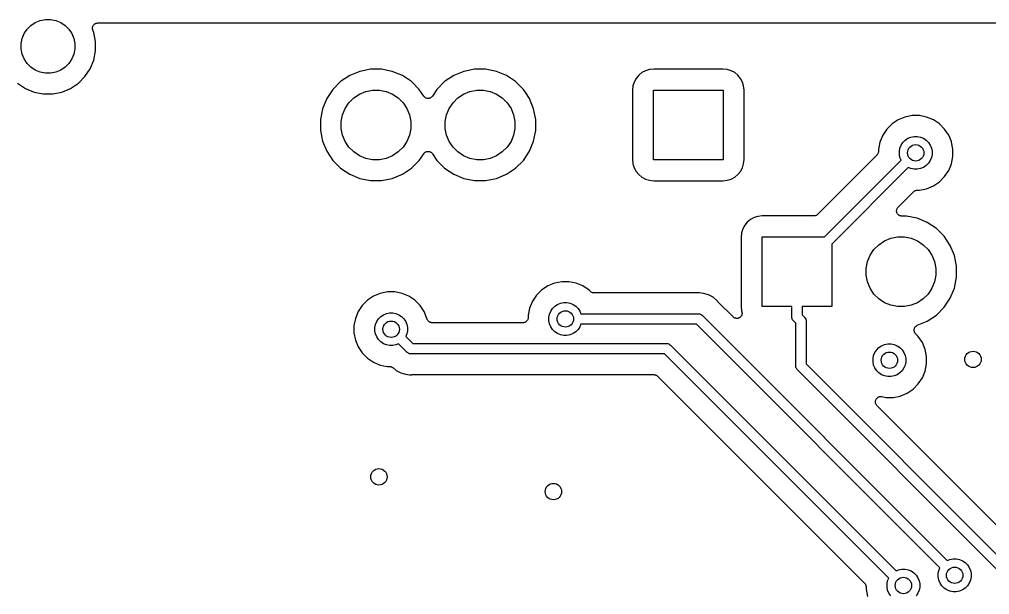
# Model space of a CAD drawing. Extents: x 83.1 to 154, y -94.5 to -68.3.
# Drawn here: x 96.43 to 120.1, y -82.47 to -68.45 of the extents above; entities that cross this region are included whole.
import ezdxf

# ---------------------------------------------------------------- set-up
doc = ezdxf.new("R2010")
doc.units = 0
doc.layers.add('BLACK', color=7, linetype='CONTINUOUS')

msp = doc.modelspace()

# ---------------------------------------------------------------- linework, layer by layer
at = {"layer": 'BLACK', "linetype": 'CONTINUOUS'}
for p, q in [((96.617, -68.6831), (96.7081, -68.592)), ((96.7081, -68.592), (96.8152, -68.5204)), ((96.8152, -68.5204), (96.9342, -68.4711)), ((96.9342, -68.4711), (97.0606, -68.446)), ((97.0606, -68.446), (97.1894, -68.446)), ((97.1894, -68.446), (97.3158, -68.4711)), ((97.3158, -68.4711), (97.4348, -68.5204)), ((97.4348, -68.5204), (97.5419, -68.592)), ((97.5419, -68.592), (97.633, -68.6831)), ((98.211, -68.6584), (98.2123, -68.6466)), ((98.2123, -68.6466), (98.2135, -68.6345)), ((98.2135, -68.6345), (98.2136, -68.6341)), ((98.2136, -68.6341), (98.2137, -68.6338)), ((98.2137, -68.6338), (98.2173, -68.6224)), ((98.2173, -68.6224), (98.2209, -68.6108)), ((98.2209, -68.6108), (98.221, -68.6105)), ((98.221, -68.6105), (98.2211, -68.6102)), ((98.2211, -68.6102), (98.2269, -68.5996)), ((98.2269, -68.5996), (98.2327, -68.589)), ((98.2327, -68.589), (98.2329, -68.5887)), ((98.2329, -68.5887), (98.233, -68.5884)), ((98.233, -68.5884), (98.2408, -68.5791)), ((98.2408, -68.5791), (98.2485, -68.5699)), ((98.2485, -68.5699), (98.2487, -68.5697)), ((98.2487, -68.5697), (98.2489, -68.5694)), ((98.2489, -68.5694), (98.2582, -68.5619)), ((98.2582, -68.5619), (98.2677, -68.5542)), ((98.2677, -68.5542), (98.268, -68.5541)), ((98.268, -68.5541), (98.2682, -68.5539)), ((98.2682, -68.5539), (98.2788, -68.5483)), ((98.2788, -68.5483), (98.2896, -68.5426)), ((98.2896, -68.5426), (98.2899, -68.5425)), ((98.2899, -68.5425), (98.2902, -68.5423)), ((98.2902, -68.5423), (98.3018, -68.5389)), ((98.3018, -68.5389), (98.3133, -68.5354)), ((98.3133, -68.5354), (98.3136, -68.5354)), ((98.3136, -68.5354), (98.3139, -68.5353)), ((98.3139, -68.5353), (98.326, -68.5342)), ((98.326, -68.5342), (98.3379, -68.533)), ((98.3379, -68.533), (121.09, -68.533)), ((96.4961, -68.9092), (96.5454, -68.7902)), ((96.5454, -68.7902), (96.617, -68.6831)), ((97.633, -68.6831), (97.7046, -68.7902)), ((97.7046, -68.7902), (97.7539, -68.9092)), ((98.211, -68.6588), (98.211, -68.6584)), ((98.211, -68.6591), (98.211, -68.6588)), ((98.212, -68.6711), (98.211, -68.6591)), ((98.2131, -68.6831), (98.212, -68.6711)), ((98.2132, -68.6835), (98.2131, -68.6831)), ((98.2132, -68.6838), (98.2132, -68.6835)), ((98.2166, -68.6952), (98.2132, -68.6838)), ((98.2199, -68.707), (98.2166, -68.6952)), ((98.2202, -68.7076), (98.2199, -68.707)), ((98.2206, -68.7086), (98.2202, -68.7076)), ((98.2202, -68.7076), (98.2202, -68.7076)), ((98.2202, -68.7076), (98.2202, -68.7076)), ((98.2423, -68.7611), (98.2206, -68.7086)), ((98.287, -68.9856), (98.2423, -68.7611)), ((96.471, -69.0356), (96.4961, -68.9092)), ((96.471, -69.1644), (96.471, -69.0356)), ((97.7539, -68.9092), (97.779, -69.0356)), ((97.779, -69.0356), (97.779, -69.1644)), ((98.287, -69.2144), (98.287, -68.9856)), ((96.4961, -69.2908), (96.471, -69.1644)), ((96.5454, -69.4098), (96.4961, -69.2908)), ((97.7539, -69.2908), (97.7046, -69.4098)), ((97.779, -69.1644), (97.7539, -69.2908)), ((98.2423, -69.4389), (98.287, -69.2144)), ((96.617, -69.5169), (96.5454, -69.4098)), ((96.7081, -69.608), (96.617, -69.5169)), ((97.633, -69.5169), (97.5419, -69.608)), ((97.7046, -69.4098), (97.633, -69.5169)), ((98.1547, -69.6504), (98.2423, -69.4389)), ((96.8152, -69.6796), (96.7081, -69.608)), ((96.9342, -69.7289), (96.8152, -69.6796)), ((97.0606, -69.754), (96.9342, -69.7289)), ((97.1894, -69.754), (97.0606, -69.754)), ((97.3158, -69.7289), (97.1894, -69.754)), ((97.4348, -69.6796), (97.3158, -69.7289)), ((97.5419, -69.608), (97.4348, -69.6796)), ((97.8657, -70.0026), (98.0276, -69.8407)), ((98.0276, -69.8407), (98.1547, -69.6504)), ((104.487, -69.815), (104.265, -69.9636)), ((104.734, -69.7126), (104.487, -69.815)), ((104.997, -69.6604), (104.734, -69.7126)), ((105.264, -69.6604), (104.997, -69.6604)), ((105.527, -69.7126), (105.264, -69.6604)), ((105.774, -69.815), (105.527, -69.7126)), ((105.996, -69.9636), (105.774, -69.815)), ((107.027, -69.815), (106.805, -69.9636)), ((107.274, -69.7126), (107.027, -69.815)), ((107.537, -69.6604), (107.274, -69.7126)), ((107.804, -69.6604), (107.537, -69.6604)), ((108.067, -69.7126), (107.804, -69.6604)), ((108.314, -69.815), (108.067, -69.7126)), ((108.536, -69.9636), (108.314, -69.815)), ((111.54, -69.8075), (111.476, -69.8848)), ((111.617, -69.744), (111.54, -69.8075)), ((111.705, -69.6968), (111.617, -69.744)), ((111.801, -69.6678), (111.705, -69.6968)), ((111.907, -69.6573), (111.801, -69.6678)), ((113.594, -69.6573), (111.907, -69.6573)), ((113.7, -69.6677), (113.594, -69.6573)), ((113.796, -69.6968), (113.7, -69.6677)), ((113.884, -69.744), (113.796, -69.6968)), ((113.962, -69.8075), (113.884, -69.744)), ((114.025, -69.8848), (113.962, -69.8075)), ((96.3843, -70.0026), (96.5746, -70.1298)), ((97.6754, -70.1298), (97.8657, -70.0026)), ((104.265, -69.9636), (104.076, -70.1527)), ((106.185, -70.1527), (105.996, -69.9636)), ((106.805, -69.9636), (106.616, -70.1527)), ((108.725, -70.1527), (108.536, -69.9636)), ((111.4, -70.0688), (111.39, -70.1746)), ((111.429, -69.9731), (111.4, -70.0688)), ((111.476, -69.8848), (111.429, -69.9731)), ((114.072, -69.9731), (114.025, -69.8848)), ((114.101, -70.0688), (114.072, -69.9731)), ((114.112, -70.1746), (114.101, -70.0688)), ((96.5746, -70.1298), (96.7861, -70.2173)), ((96.7861, -70.2173), (97.0106, -70.262)), ((97.0106, -70.262), (97.2394, -70.262)), ((97.2394, -70.262), (97.4639, -70.2173)), ((97.4639, -70.2173), (97.6754, -70.1298)), ((104.076, -70.1527), (103.927, -70.3751)), ((104.589, -70.3582), (104.728, -70.2651)), ((104.728, -70.2651), (104.883, -70.2011)), ((104.883, -70.2011), (105.047, -70.1684)), ((105.047, -70.1684), (105.214, -70.1684)), ((105.214, -70.1684), (105.379, -70.2011)), ((105.379, -70.2011), (105.533, -70.2651)), ((105.533, -70.2651), (105.672, -70.3582)), ((106.295, -70.3167), (106.185, -70.1527)), ((106.616, -70.1527), (106.506, -70.3167)), ((107.129, -70.3582), (107.268, -70.2651)), ((107.268, -70.2651), (107.423, -70.2011)), ((107.423, -70.2011), (107.587, -70.1684)), ((107.587, -70.1684), (107.754, -70.1684)), ((107.754, -70.1684), (107.919, -70.2011)), ((107.919, -70.2011), (108.073, -70.2651)), ((108.073, -70.2651), (108.212, -70.3582)), ((108.783, -70.2389), (108.725, -70.1527)), ((108.783, -70.239), (108.783, -70.2389)), ((108.874, -70.3751), (108.783, -70.239)), ((111.39, -70.1746), (111.39, -71.8622)), ((111.901, -71.8684), (111.901, -70.1684)), ((111.901, -70.1684), (113.601, -70.1684)), ((113.601, -70.1684), (113.601, -71.8684)), ((114.112, -71.8622), (114.112, -70.1746)), ((103.927, -70.3751), (103.825, -70.6223)), ((104.377, -70.6158), (104.47, -70.4766)), ((104.47, -70.4766), (104.589, -70.3582)), ((105.672, -70.3582), (105.791, -70.4766)), ((105.791, -70.4766), (105.884, -70.6158)), ((106.303, -70.326), (106.295, -70.3167)), ((106.31, -70.3354), (106.303, -70.326)), ((106.311, -70.3356), (106.31, -70.3354)), ((106.311, -70.3359), (106.311, -70.3356)), ((106.32, -70.3436), (106.311, -70.3359)), ((106.329, -70.3513), (106.32, -70.3436)), ((106.33, -70.3514), (106.329, -70.3513)), ((106.33, -70.3516), (106.33, -70.3514)), ((106.341, -70.3574), (106.33, -70.3516)), ((106.351, -70.3631), (106.341, -70.3574)), ((106.351, -70.3632), (106.351, -70.3631)), ((106.352, -70.3634), (106.351, -70.3632)), ((106.363, -70.3669), (106.352, -70.3634)), ((106.375, -70.3705), (106.363, -70.3669)), ((106.375, -70.3706), (106.375, -70.3705)), ((106.375, -70.3705), (106.375, -70.3705)), ((106.387, -70.3719), (106.375, -70.3706)), ((106.399, -70.3732), (106.387, -70.3719)), ((106.4, -70.3731), (106.399, -70.3732)), ((106.412, -70.372), (106.4, -70.3732)), ((106.4, -70.3732), (106.4, -70.3731)), ((106.424, -70.371), (106.412, -70.372)), ((106.425, -70.3708), (106.424, -70.3709)), ((106.424, -70.3709), (106.424, -70.371)), ((106.436, -70.3674), (106.425, -70.3708)), ((106.448, -70.364), (106.436, -70.3674)), ((106.459, -70.3582), (106.448, -70.3638)), ((106.448, -70.3638), (106.448, -70.3639)), ((106.448, -70.3639), (106.448, -70.364)), ((106.47, -70.3526), (106.459, -70.3582)), ((106.48, -70.3447), (106.47, -70.3522)), ((106.47, -70.3522), (106.47, -70.3524)), ((106.47, -70.3524), (106.47, -70.3526)), ((106.489, -70.3371), (106.48, -70.3447)), ((106.49, -70.3367), (106.489, -70.3369)), ((106.489, -70.3369), (106.489, -70.3371)), ((106.497, -70.3276), (106.49, -70.3367)), ((106.505, -70.3182), (106.497, -70.3276)), ((106.506, -70.3176), (106.505, -70.3182)), ((106.506, -70.3167), (106.506, -70.3176)), ((106.506, -70.3176), (106.506, -70.3176)), ((106.506, -70.3176), (106.506, -70.3176)), ((106.917, -70.6158), (107.01, -70.4766)), ((107.01, -70.4766), (107.129, -70.3582)), ((108.212, -70.3582), (108.331, -70.4766)), ((108.331, -70.4766), (108.424, -70.6158)), ((108.976, -70.6223), (108.874, -70.3751)), ((103.825, -70.6223), (103.773, -70.8846)), ((104.281, -70.9347), (104.313, -70.7705)), ((104.313, -70.7705), (104.377, -70.6158)), ((105.884, -70.6158), (105.948, -70.7705)), ((105.948, -70.7705), (105.981, -70.9347)), ((106.821, -70.9347), (106.853, -70.7705)), ((106.853, -70.7705), (106.917, -70.6158)), ((108.424, -70.6158), (108.488, -70.7705)), ((108.488, -70.7705), (108.521, -70.9347)), ((109.029, -70.8846), (108.976, -70.6223)), ((103.773, -70.8846), (103.773, -71.1521)), ((104.281, -71.1021), (104.281, -70.9347)), ((105.981, -70.9347), (105.981, -71.1021)), ((106.821, -71.1021), (106.821, -70.9347)), ((108.521, -70.9347), (108.521, -71.1021)), ((109.029, -71.1521), (109.029, -70.8846)), ((117.721, -70.9947), (117.595, -71.1212)), ((117.87, -70.8953), (117.721, -70.9947)), ((118.035, -70.8269), (117.87, -70.8953)), ((118.211, -70.792), (118.035, -70.8269)), ((118.389, -70.792), (118.211, -70.792)), ((118.565, -70.8269), (118.389, -70.792)), ((118.73, -70.8953), (118.565, -70.8269)), ((118.879, -70.9947), (118.73, -70.8953)), ((119.005, -71.1212), (118.879, -70.9947)), ((103.773, -71.1521), (103.825, -71.4145)), ((104.313, -71.2663), (104.281, -71.1021)), ((105.981, -71.1021), (105.948, -71.2663)), ((106.853, -71.2663), (106.821, -71.1021)), ((108.521, -71.1021), (108.488, -71.2663)), ((108.976, -71.4145), (109.029, -71.1521)), ((117.595, -71.1212), (117.495, -71.2699)), ((119.105, -71.2699), (119.005, -71.1212)), ((103.825, -71.4145), (103.927, -71.6617)), ((104.377, -71.421), (104.313, -71.2663)), ((104.47, -71.5602), (104.377, -71.421)), ((105.884, -71.421), (105.791, -71.5602)), ((105.948, -71.2663), (105.884, -71.421)), ((106.917, -71.421), (106.853, -71.2663)), ((107.01, -71.5602), (106.917, -71.421)), ((108.424, -71.421), (108.331, -71.5602)), ((108.488, -71.2663), (108.424, -71.421)), ((108.874, -71.6617), (108.976, -71.4145)), ((117.427, -71.4351), (117.392, -71.6106)), ((117.495, -71.2699), (117.427, -71.4351)), ((117.946, -71.5105), (117.989, -71.445)), ((117.989, -71.445), (118.045, -71.3893)), ((118.045, -71.3893), (118.111, -71.3455)), ((118.111, -71.3455), (118.183, -71.3154)), ((118.183, -71.3154), (118.261, -71.3)), ((118.261, -71.3), (118.339, -71.3)), ((118.339, -71.3), (118.417, -71.3154)), ((118.417, -71.3154), (118.489, -71.3455)), ((118.489, -71.3455), (118.555, -71.3893)), ((118.555, -71.3893), (118.611, -71.445)), ((118.611, -71.445), (118.654, -71.5105)), ((119.169, -71.4241), (119.105, -71.2699)), ((119.173, -71.4351), (119.169, -71.4241)), ((119.208, -71.6106), (119.173, -71.4351)), ((103.927, -71.6617), (104.076, -71.8841)), ((104.589, -71.6786), (104.47, -71.5602)), ((104.728, -71.7717), (104.589, -71.6786)), ((105.672, -71.6786), (105.533, -71.7717)), ((105.791, -71.5602), (105.672, -71.6786)), ((106.185, -71.8841), (106.295, -71.7201)), ((106.295, -71.7201), (106.296, -71.7192)), ((106.296, -71.7186), (106.304, -71.7093)), ((106.296, -71.7191), (106.296, -71.7186)), ((106.296, -71.7192), (106.296, -71.7191)), ((106.296, -71.7192), (106.296, -71.7192)), ((106.304, -71.7093), (106.312, -71.7001)), ((106.312, -71.6997), (106.321, -71.6921)), ((106.312, -71.6999), (106.312, -71.6997)), ((106.312, -71.7001), (106.312, -71.6999)), ((106.321, -71.6921), (106.331, -71.6846)), ((106.331, -71.6842), (106.342, -71.6786)), ((106.331, -71.6844), (106.331, -71.6842)), ((106.331, -71.6846), (106.331, -71.6844)), ((106.342, -71.6786), (106.353, -71.673)), ((106.353, -71.6728), (106.365, -71.6694)), ((106.353, -71.6729), (106.353, -71.6728)), ((106.353, -71.673), (106.353, -71.6729)), ((106.365, -71.6694), (106.376, -71.666)), ((106.376, -71.666), (106.377, -71.6659)), ((106.377, -71.6658), (106.389, -71.6648)), ((106.377, -71.6659), (106.377, -71.6658)), ((106.389, -71.6648), (106.401, -71.6636)), ((106.401, -71.6636), (106.401, -71.6637)), ((106.401, -71.6637), (106.402, -71.6636)), ((106.402, -71.6636), (106.414, -71.6649)), ((106.414, -71.6649), (106.426, -71.6662)), ((106.426, -71.6662), (106.426, -71.6663)), ((106.426, -71.6663), (106.426, -71.6663)), ((106.426, -71.6663), (106.438, -71.6698)), ((106.438, -71.6698), (106.45, -71.6734)), ((106.45, -71.6734), (106.45, -71.6736)), ((106.45, -71.6736), (106.45, -71.6737)), ((106.45, -71.6737), (106.461, -71.6794)), ((106.461, -71.6794), (106.471, -71.6852)), ((106.471, -71.6852), (106.472, -71.6854)), ((106.472, -71.6854), (106.472, -71.6855)), ((106.472, -71.6855), (106.481, -71.6932)), ((106.481, -71.6932), (106.49, -71.7009)), ((106.49, -71.7009), (106.491, -71.7012)), ((106.491, -71.7012), (106.491, -71.7014)), ((106.491, -71.7014), (106.499, -71.7107)), ((106.499, -71.7107), (106.506, -71.7201)), ((106.506, -71.7201), (106.616, -71.8841)), ((107.129, -71.6786), (107.01, -71.5602)), ((107.268, -71.7717), (107.129, -71.6786)), ((108.212, -71.6786), (108.073, -71.7717)), ((108.331, -71.5602), (108.212, -71.6786)), ((108.725, -71.8841), (108.874, -71.6617)), ((117.37, -71.7319), (117.362, -71.7409)), ((117.371, -71.7308), (117.37, -71.7314)), ((117.37, -71.7314), (117.37, -71.7319)), ((117.376, -71.7205), (117.371, -71.7308)), ((117.382, -71.7102), (117.376, -71.7205)), ((117.386, -71.6978), (117.382, -71.709)), ((117.382, -71.709), (117.382, -71.7096)), ((117.382, -71.7096), (117.382, -71.7102)), ((117.389, -71.6866), (117.386, -71.6978)), ((117.391, -71.6736), (117.389, -71.6853)), ((117.389, -71.6853), (117.389, -71.6859)), ((117.389, -71.6859), (117.389, -71.6866)), ((117.392, -71.662), (117.391, -71.6736)), ((117.392, -71.6106), (117.392, -71.6602)), ((117.392, -71.6602), (117.392, -71.6606)), ((117.392, -71.6606), (117.392, -71.6606)), ((117.392, -71.6606), (117.392, -71.6607)), ((117.392, -71.6607), (117.392, -71.662)), ((117.9, -71.6606), (117.915, -71.5833)), ((117.9, -71.7394), (117.9, -71.6606)), ((117.915, -71.5833), (117.946, -71.5105)), ((118.654, -71.5105), (118.685, -71.5833)), ((118.685, -71.5833), (118.7, -71.6606)), ((118.7, -71.6606), (118.7, -71.7394)), ((119.208, -71.7894), (119.208, -71.6106)), ((104.076, -71.8841), (104.265, -72.0732)), ((104.883, -71.8357), (104.728, -71.7717)), ((105.047, -71.8684), (104.883, -71.8357)), ((105.214, -71.8684), (105.047, -71.8684)), ((105.379, -71.8357), (105.214, -71.8684)), ((105.533, -71.7717), (105.379, -71.8357)), ((105.996, -72.0732), (106.185, -71.8841)), ((106.616, -71.8841), (106.805, -72.0732)), ((107.423, -71.8357), (107.268, -71.7717)), ((107.587, -71.8684), (107.423, -71.8357)), ((107.754, -71.8684), (107.587, -71.8684)), ((107.919, -71.8357), (107.754, -71.8684)), ((108.073, -71.7717), (107.919, -71.8357)), ((108.536, -72.0732), (108.725, -71.8841)), ((111.39, -71.8622), (111.4, -71.968)), ((111.4, -71.968), (111.429, -72.0637)), ((113.601, -71.8684), (111.901, -71.8684)), ((114.072, -72.0637), (114.101, -71.968)), ((114.101, -71.968), (114.112, -71.8622)), ((117.355, -71.75), (115.903, -73.2017)), ((116.073, -73.75), (117.942, -71.8811)), ((117.362, -71.7409), (117.355, -71.75)), ((117.915, -71.8167), (117.9, -71.7394)), ((117.942, -71.8811), (117.915, -71.8167)), ((118.611, -71.955), (118.555, -72.0107)), ((118.654, -71.8895), (118.611, -71.955)), ((118.685, -71.8167), (118.654, -71.8895)), ((118.7, -71.7394), (118.685, -71.8167)), ((119.105, -72.1301), (119.173, -71.9649)), ((119.173, -71.9649), (119.208, -71.7894)), ((104.265, -72.0732), (104.487, -72.2218)), ((105.774, -72.2218), (105.996, -72.0732)), ((106.805, -72.0732), (107.027, -72.2218)), ((108.314, -72.2218), (108.536, -72.0732)), ((111.429, -72.0637), (111.476, -72.152)), ((111.476, -72.152), (111.54, -72.2293)), ((113.962, -72.2293), (114.025, -72.152)), ((114.025, -72.152), (114.072, -72.0637)), ((118.119, -72.0579), (116.25, -73.9268)), ((118.183, -72.0846), (118.119, -72.0579)), ((118.261, -72.1), (118.183, -72.0846)), ((118.339, -72.1), (118.261, -72.1)), ((118.417, -72.0846), (118.339, -72.1)), ((118.489, -72.0545), (118.417, -72.0846)), ((118.555, -72.0107), (118.489, -72.0545)), ((119.005, -72.2788), (119.105, -72.1301)), ((104.487, -72.2218), (104.734, -72.3242)), ((104.734, -72.3242), (104.997, -72.3764)), ((104.997, -72.3764), (105.264, -72.3764)), ((105.264, -72.3764), (105.527, -72.3242)), ((105.527, -72.3242), (105.774, -72.2218)), ((107.027, -72.2218), (107.274, -72.3242)), ((107.274, -72.3242), (107.537, -72.3764)), ((107.537, -72.3764), (107.804, -72.3764)), ((107.804, -72.3764), (108.067, -72.3242)), ((108.067, -72.3242), (108.314, -72.2218)), ((111.54, -72.2293), (111.617, -72.2928)), ((111.617, -72.2928), (111.705, -72.34)), ((111.705, -72.34), (111.801, -72.369)), ((111.801, -72.369), (111.907, -72.3795)), ((111.907, -72.3795), (113.594, -72.3795)), ((113.594, -72.3795), (113.7, -72.3691)), ((113.7, -72.3691), (113.796, -72.34)), ((113.796, -72.34), (113.884, -72.2928)), ((113.884, -72.2928), (113.962, -72.2293)), ((118.73, -72.5047), (118.879, -72.4053)), ((118.879, -72.4053), (119.005, -72.2788)), ((117.87, -73.0252), (118.25, -72.6452)), ((118.25, -72.6449), (118.251, -72.644)), ((118.25, -72.6452), (118.25, -72.6449)), ((118.25, -72.6449), (118.25, -72.6449)), ((118.25, -72.6449), (118.25, -72.6449)), ((118.251, -72.644), (118.26, -72.6366)), ((118.26, -72.6366), (118.27, -72.6292)), ((118.27, -72.6289), (118.271, -72.6285)), ((118.27, -72.6292), (118.27, -72.6289)), ((118.271, -72.6285), (118.281, -72.6231)), ((118.281, -72.6231), (118.291, -72.6176)), ((118.291, -72.6176), (118.292, -72.6174)), ((118.292, -72.6174), (118.293, -72.6171)), ((118.293, -72.6171), (118.304, -72.6138)), ((118.304, -72.6138), (118.315, -72.6104)), ((118.315, -72.6104), (118.316, -72.6104)), ((118.316, -72.6102), (118.328, -72.6091)), ((118.316, -72.6104), (118.316, -72.6102)), ((118.328, -72.6091), (118.34, -72.608)), ((118.34, -72.608), (118.389, -72.608)), ((118.389, -72.608), (118.565, -72.5731)), ((118.565, -72.5731), (118.73, -72.5047)), ((117.833, -73.1141), (117.834, -73.102)), ((117.833, -73.1143), (117.833, -73.1141)), ((117.833, -73.1146), (117.833, -73.1143)), ((117.834, -73.1266), (117.833, -73.1146)), ((117.834, -73.102), (117.835, -73.0899)), ((117.835, -73.1388), (117.834, -73.1266)), ((117.835, -73.0895), (117.839, -73.0777)), ((117.835, -73.0897), (117.835, -73.0895)), ((117.835, -73.0899), (117.835, -73.0897)), ((117.835, -73.139), (117.835, -73.1388)), ((117.835, -73.1392), (117.835, -73.139)), ((117.839, -73.1509), (117.835, -73.1392)), ((117.839, -73.0777), (117.843, -73.0662)), ((117.842, -73.1626), (117.839, -73.1509)), ((117.843, -73.0658), (117.849, -73.0549)), ((117.843, -73.066), (117.843, -73.0658)), ((117.843, -73.0662), (117.843, -73.066)), ((117.849, -73.0549), (117.854, -73.0444)), ((117.854, -73.0442), (117.855, -73.044)), ((117.854, -73.0444), (117.854, -73.0442)), ((117.855, -73.044), (117.862, -73.0346)), ((117.862, -73.0346), (117.87, -73.0252)), ((114.189, -73.3891), (114.126, -73.4664)), ((114.266, -73.3256), (114.189, -73.3891)), ((114.355, -73.2784), (114.266, -73.3256)), ((114.45, -73.2494), (114.355, -73.2784)), ((114.556, -73.2389), (114.45, -73.2494)), ((115.813, -73.2389), (114.556, -73.2389)), ((115.825, -73.2378), (115.813, -73.2389)), ((115.837, -73.2368), (115.825, -73.2378)), ((115.838, -73.2365), (115.837, -73.2366)), ((115.837, -73.2366), (115.837, -73.2368)), ((115.849, -73.2331), (115.838, -73.2365)), ((115.86, -73.2298), (115.849, -73.2331)), ((115.861, -73.2295), (115.86, -73.2298)), ((115.862, -73.2293), (115.861, -73.2295)), ((115.872, -73.2238), (115.862, -73.2293)), ((115.882, -73.2184), (115.872, -73.2238)), ((115.883, -73.218), (115.882, -73.2184)), ((115.884, -73.2177), (115.883, -73.218)), ((115.893, -73.2103), (115.884, -73.2177)), ((115.902, -73.203), (115.893, -73.2103)), ((115.903, -73.2021), (115.902, -73.203)), ((115.903, -73.2017), (115.903, -73.202)), ((115.903, -73.202), (115.903, -73.202)), ((115.903, -73.202), (115.903, -73.2021)), ((117.842, -73.1628), (117.842, -73.1626)), ((117.842, -73.163), (117.842, -73.1628)), ((117.848, -73.1738), (117.842, -73.163)), ((117.854, -73.1845), (117.848, -73.1738)), ((117.854, -73.1847), (117.854, -73.1845)), ((117.854, -73.1849), (117.854, -73.1847)), ((117.861, -73.1944), (117.854, -73.1849)), ((117.869, -73.2039), (117.861, -73.1944)), ((117.869, -73.204), (117.869, -73.2039)), ((117.869, -73.2042), (117.869, -73.204)), ((117.879, -73.212), (117.869, -73.2042)), ((117.888, -73.2198), (117.879, -73.212)), ((117.888, -73.2199), (117.888, -73.2198)), ((117.888, -73.22), (117.888, -73.2199)), ((117.899, -73.2259), (117.888, -73.22)), ((117.91, -73.2317), (117.899, -73.2259)), ((117.91, -73.2318), (117.91, -73.2317)), ((117.91, -73.2319), (117.91, -73.2318)), ((117.922, -73.2355), (117.91, -73.2319)), ((117.933, -73.2392), (117.922, -73.2355)), ((117.934, -73.2392), (117.933, -73.2392)), ((117.934, -73.2393), (117.934, -73.2392)), ((117.946, -73.2406), (117.934, -73.2393)), ((117.958, -73.242), (117.946, -73.2406)), ((117.96, -73.242), (117.958, -73.242)), ((117.958, -73.242), (117.958, -73.242)), ((117.958, -73.242), (117.958, -73.242)), ((117.958, -73.242), (117.958, -73.242)), ((118.074, -73.242), (117.96, -73.242)), ((118.336, -73.2942), (118.074, -73.242)), ((118.583, -73.3966), (118.336, -73.2942)), ((114.078, -73.5547), (114.049, -73.6504)), ((114.126, -73.4664), (114.078, -73.5547)), ((118.806, -73.5452), (118.583, -73.3966)), ((118.995, -73.7343), (118.806, -73.5452)), ((114.049, -73.6504), (114.039, -73.7562)), ((114.039, -73.7562), (114.039, -75.4438)), ((114.55, -75.45), (114.55, -73.75)), ((114.55, -73.75), (116.073, -73.75)), ((117.398, -73.9398), (117.537, -73.8467)), ((117.537, -73.8467), (117.692, -73.7827)), ((117.692, -73.7827), (117.856, -73.75)), ((117.856, -73.75), (118.024, -73.75)), ((118.024, -73.75), (118.188, -73.7827)), ((118.188, -73.7827), (118.343, -73.8467)), ((118.343, -73.8467), (118.482, -73.9398)), ((119.143, -73.9567), (118.995, -73.7343)), ((116.25, -73.9268), (116.25, -75.45)), ((117.187, -74.1974), (117.28, -74.0582)), ((117.28, -74.0582), (117.398, -73.9398)), ((118.482, -73.9398), (118.6, -74.0582)), ((118.6, -74.0582), (118.693, -74.1974)), ((119.246, -74.2039), (119.143, -73.9567)), ((117.123, -74.3521), (117.187, -74.1974)), ((118.693, -74.1974), (118.757, -74.3521)), ((119.298, -74.4663), (119.246, -74.2039)), ((117.09, -74.5163), (117.123, -74.3521)), ((117.09, -74.6837), (117.09, -74.5163)), ((118.757, -74.3521), (118.79, -74.5163)), ((118.79, -74.5163), (118.79, -74.6837)), ((119.298, -74.7338), (119.298, -74.4663)), ((117.123, -74.8479), (117.09, -74.6837)), ((118.79, -74.6837), (118.757, -74.8479)), ((119.246, -74.9961), (119.298, -74.7338)), ((109.171, -75.0447), (109.045, -75.1712)), ((109.32, -74.9453), (109.171, -75.0447)), ((109.485, -74.8769), (109.32, -74.9453)), ((109.661, -74.842), (109.485, -74.8769)), ((109.839, -74.842), (109.661, -74.842)), ((110.015, -74.8769), (109.839, -74.842)), ((110.18, -74.9453), (110.015, -74.8769)), ((110.329, -75.0447), (110.18, -74.9453)), ((110.364, -75.0798), (110.329, -75.0447)), ((117.187, -75.0026), (117.123, -74.8479)), ((117.28, -75.1418), (117.187, -75.0026)), ((118.693, -75.0026), (118.6, -75.1418)), ((118.757, -74.8479), (118.693, -75.0026)), ((119.143, -75.2433), (119.246, -74.9961)), ((105.07, -75.1953), (104.921, -75.2947)), ((105.235, -75.1269), (105.07, -75.1953)), ((105.411, -75.092), (105.235, -75.1269)), ((105.589, -75.092), (105.411, -75.092)), ((105.765, -75.1269), (105.589, -75.092)), ((105.93, -75.1953), (105.765, -75.1269)), ((106.079, -75.2947), (105.93, -75.1953)), ((109.045, -75.1712), (108.945, -75.3199)), ((110.373, -75.0872), (110.364, -75.0798)), ((110.382, -75.0948), (110.373, -75.0872)), ((110.383, -75.0951), (110.382, -75.0948)), ((110.383, -75.0955), (110.383, -75.0951)), ((110.393, -75.1011), (110.383, -75.0955)), ((110.404, -75.1067), (110.393, -75.1011)), ((110.404, -75.1069), (110.404, -75.1067)), ((110.405, -75.1072), (110.404, -75.1069)), ((110.416, -75.1107), (110.405, -75.1072)), ((110.427, -75.1142), (110.416, -75.1107)), ((110.428, -75.1143), (110.427, -75.1142)), ((110.429, -75.1145), (110.428, -75.1143)), ((110.44, -75.1157), (110.429, -75.1145)), ((110.452, -75.117), (110.44, -75.1157)), ((110.453, -75.117), (110.452, -75.117)), ((110.454, -75.117), (110.453, -75.117)), ((110.453, -75.117), (110.453, -75.117)), ((110.453, -75.117), (110.453, -75.117)), ((112.963, -75.117), (110.454, -75.117)), ((112.968, -75.1165), (112.963, -75.117)), ((112.973, -75.1166), (112.968, -75.1165)), ((112.975, -75.1164), (112.973, -75.1166)), ((113, -75.1139), (112.975, -75.1164)), ((113.025, -75.1164), (113, -75.1139)), ((113.124, -75.1262), (113.025, -75.1164)), ((113.025, -75.1164), (113.025, -75.1164)), ((113.243, -75.1624), (113.124, -75.1262)), ((113.353, -75.2211), (113.243, -75.1624)), ((113.45, -75.3002), (113.353, -75.2211)), ((117.398, -75.2602), (117.28, -75.1418)), ((117.537, -75.3533), (117.398, -75.2602)), ((118.482, -75.2602), (118.343, -75.3533)), ((118.6, -75.1418), (118.482, -75.2602)), ((118.995, -75.4657), (119.143, -75.2433)), ((104.795, -75.4212), (104.695, -75.5699)), ((104.921, -75.2947), (104.795, -75.4212)), ((106.205, -75.4212), (106.079, -75.2947)), ((106.305, -75.5699), (106.205, -75.4212)), ((108.877, -75.4851), (108.842, -75.6606)), ((108.945, -75.3199), (108.877, -75.4851)), ((109.396, -75.5605), (109.439, -75.495)), ((109.439, -75.495), (109.495, -75.4393)), ((109.495, -75.4393), (109.561, -75.3955)), ((109.561, -75.3955), (109.633, -75.3654)), ((109.633, -75.3654), (109.711, -75.35)), ((109.711, -75.35), (109.789, -75.35)), ((109.789, -75.35), (109.867, -75.3654)), ((109.867, -75.3654), (109.939, -75.3955)), ((109.939, -75.3955), (110.005, -75.4393)), ((110.005, -75.4393), (110.061, -75.495)), ((110.061, -75.495), (110.104, -75.5605)), ((113.466, -75.3196), (113.45, -75.3002)), ((113.469, -75.3234), (113.466, -75.3196)), ((113.473, -75.3275), (113.469, -75.3234)), ((113.474, -75.3288), (113.473, -75.3275)), ((113.845, -75.7), (113.474, -75.3288)), ((114.039, -75.4438), (114.049, -75.5496)), ((115.275, -75.45), (114.55, -75.45)), ((115.275, -75.6939), (115.275, -75.45)), ((116.25, -75.45), (115.525, -75.45)), ((115.525, -75.45), (115.525, -75.6482)), ((117.692, -75.4173), (117.537, -75.3533)), ((117.856, -75.45), (117.692, -75.4173)), ((118.024, -75.45), (117.856, -75.45)), ((118.188, -75.4173), (118.024, -75.45)), ((118.343, -75.3533), (118.188, -75.4173)), ((118.806, -75.6548), (118.995, -75.4657)), ((104.627, -75.7351), (104.592, -75.9106)), ((104.695, -75.5699), (104.627, -75.7351)), ((105.146, -75.8105), (105.189, -75.745)), ((105.189, -75.745), (105.245, -75.6893)), ((105.245, -75.6893), (105.311, -75.6455)), ((105.311, -75.6455), (105.383, -75.6154)), ((105.383, -75.6154), (105.461, -75.6)), ((105.461, -75.6), (105.539, -75.6)), ((105.539, -75.6), (105.617, -75.6154)), ((105.617, -75.6154), (105.689, -75.6455)), ((105.689, -75.6455), (105.755, -75.6893)), ((105.755, -75.6893), (105.811, -75.745)), ((105.811, -75.745), (105.854, -75.8105)), ((106.373, -75.7351), (106.305, -75.5699)), ((106.374, -75.7398), (106.373, -75.7351)), ((106.377, -75.7512), (106.374, -75.7398)), ((106.381, -75.7626), (106.377, -75.7512)), ((108.836, -75.7528), (108.832, -75.7642)), ((108.839, -75.7414), (108.836, -75.7528)), ((108.841, -75.7287), (108.839, -75.7405)), ((108.839, -75.7405), (108.839, -75.741)), ((108.839, -75.741), (108.839, -75.7414)), ((108.842, -75.7168), (108.841, -75.7287)), ((108.842, -75.6606), (108.842, -75.715)), ((108.842, -75.715), (108.842, -75.7159)), ((108.842, -75.7159), (108.842, -75.7159)), ((108.842, -75.7159), (108.842, -75.7159)), ((108.842, -75.7159), (108.842, -75.7168)), ((109.35, -75.7106), (109.365, -75.6333)), ((109.35, -75.7894), (109.35, -75.7106)), ((109.365, -75.6333), (109.396, -75.5605)), ((110.104, -75.5605), (110.131, -75.625)), ((110.131, -75.625), (112.994, -75.625)), ((112.994, -75.625), (113, -75.6244)), ((113, -75.6244), (113.006, -75.625)), ((113.006, -75.625), (113.006, -75.625)), ((113.006, -75.625), (113.025, -75.6268)), ((113.025, -75.6268), (113.048, -75.634)), ((113.048, -75.634), (113.07, -75.6456)), ((113.07, -75.6456), (113.089, -75.6612)), ((113.089, -75.6612), (113.093, -75.666)), ((113.093, -75.666), (119.069, -81.6421)), ((113.85, -75.7039), (113.845, -75.7)), ((113.854, -75.7082), (113.85, -75.7039)), ((113.859, -75.7117), (113.854, -75.7082)), ((113.864, -75.7158), (113.859, -75.7117)), ((113.87, -75.7186), (113.864, -75.7158)), ((113.875, -75.722), (113.87, -75.7186)), ((113.881, -75.7245), (113.875, -75.722)), ((113.886, -75.7275), (113.881, -75.7245)), ((113.892, -75.7293), (113.886, -75.7275)), ((113.898, -75.7316), (113.892, -75.7293)), ((113.904, -75.7329), (113.898, -75.7316)), ((113.91, -75.7347), (113.904, -75.7329)), ((113.916, -75.7353), (113.91, -75.7347)), ((113.922, -75.7366), (113.916, -75.7353)), ((113.928, -75.7366), (113.922, -75.7366)), ((113.935, -75.7372), (113.928, -75.7366)), ((113.941, -75.7367), (113.935, -75.7372)), ((113.947, -75.7367), (113.941, -75.7367)), ((113.953, -75.7355), (113.947, -75.7367)), ((113.959, -75.7349), (113.953, -75.7355)), ((113.965, -75.7332), (113.959, -75.7349)), ((113.971, -75.732), (113.965, -75.7332)), ((113.977, -75.7296), (113.971, -75.732)), ((113.983, -75.7278), (113.977, -75.7296)), ((113.988, -75.725), (113.983, -75.7278)), ((113.994, -75.7227), (113.988, -75.725)), ((113.999, -75.7192), (113.994, -75.7227)), ((114.005, -75.7163), (113.999, -75.7192)), ((114.01, -75.7124), (114.005, -75.7163)), ((114.015, -75.7091), (114.01, -75.7124)), ((114.019, -75.7047), (114.015, -75.7091)), ((114.024, -75.7007), (114.019, -75.7047)), ((114.028, -75.696), (114.024, -75.7007)), ((114.032, -75.6917), (114.028, -75.696)), ((114.036, -75.6865), (114.032, -75.6917)), ((114.04, -75.6816), (114.036, -75.6865)), ((114.043, -75.6763), (114.04, -75.6816)), ((114.046, -75.6713), (114.043, -75.6763)), ((114.049, -75.6654), (114.046, -75.6713)), ((114.049, -75.5496), (114.057, -75.5734)), ((114.052, -75.6599), (114.049, -75.6654)), ((114.054, -75.6541), (114.052, -75.6599)), ((114.056, -75.6485), (114.054, -75.6541)), ((114.057, -75.6423), (114.056, -75.6485)), ((114.057, -75.5734), (114.057, -75.5751)), ((114.057, -75.5751), (114.058, -75.581)), ((114.059, -75.6362), (114.057, -75.6423)), ((114.058, -75.581), (114.06, -75.5869)), ((114.06, -75.6302), (114.059, -75.6362)), ((114.06, -75.5869), (114.06, -75.5932)), ((114.06, -75.5932), (114.062, -75.5994)), ((114.061, -75.6242), (114.06, -75.6302)), ((114.062, -75.5994), (114.061, -75.6055)), ((114.061, -75.6055), (114.062, -75.6116)), ((114.062, -75.6116), (114.061, -75.6179)), ((114.061, -75.6179), (114.061, -75.6242)), ((115.274, -75.7), (115.275, -75.6939)), ((115.275, -75.7061), (115.274, -75.7)), ((115.275, -75.7106), (115.275, -75.7061)), ((115.277, -75.7245), (115.275, -75.7106)), ((115.284, -75.7481), (115.277, -75.7245)), ((115.296, -75.7698), (115.284, -75.7481)), ((115.525, -75.6482), (115.584, -75.7073)), ((115.584, -75.7073), (115.589, -75.7112)), ((115.589, -75.7112), (115.593, -75.7159)), ((115.593, -75.7159), (115.593, -75.7159)), ((115.593, -75.7159), (115.6, -75.7253)), ((115.6, -75.7253), (115.604, -75.7302)), ((115.604, -75.7302), (115.616, -75.7519)), ((115.616, -75.7519), (115.623, -75.7755)), ((118.583, -75.8034), (118.806, -75.6548)), ((104.592, -75.9106), (104.592, -76.0894)), ((105.1, -75.9606), (105.115, -75.8833)), ((105.1, -76.0394), (105.1, -75.9606)), ((105.115, -75.8833), (105.146, -75.8105)), ((105.854, -75.8105), (105.885, -75.8833)), ((105.885, -75.8833), (105.9, -75.9606)), ((105.9, -75.9606), (105.9, -76.0394)), ((106.381, -75.763), (106.381, -75.7626)), ((106.381, -75.7635), (106.381, -75.763)), ((106.387, -75.774), (106.381, -75.7635)), ((106.392, -75.7845), (106.387, -75.774)), ((106.393, -75.7849), (106.392, -75.7845)), ((106.393, -75.7854), (106.393, -75.7849)), ((106.4, -75.7945), (106.393, -75.7854)), ((106.408, -75.8039), (106.4, -75.7945)), ((106.408, -75.8042), (106.408, -75.8039)), ((106.409, -75.8046), (106.408, -75.8042)), ((106.418, -75.8121), (106.409, -75.8046)), ((106.427, -75.8198), (106.418, -75.8121)), ((106.427, -75.82), (106.427, -75.8198)), ((106.428, -75.8203), (106.427, -75.82)), ((106.438, -75.826), (106.428, -75.8203)), ((106.449, -75.8317), (106.438, -75.826)), ((106.449, -75.8319), (106.449, -75.8317)), ((106.449, -75.8321), (106.449, -75.8319)), ((106.461, -75.8356), (106.449, -75.8321)), ((106.472, -75.8392), (106.461, -75.8356)), ((106.473, -75.8393), (106.472, -75.8392)), ((106.473, -75.8394), (106.473, -75.8393)), ((106.485, -75.8407), (106.473, -75.8394)), ((106.497, -75.842), (106.485, -75.8407)), ((106.498, -75.842), (106.497, -75.842)), ((106.499, -75.842), (106.498, -75.842)), ((106.498, -75.842), (106.498, -75.842)), ((106.498, -75.842), (106.498, -75.842)), ((108.715, -75.842), (106.499, -75.842)), ((108.727, -75.8408), (108.715, -75.842)), ((108.739, -75.8398), (108.727, -75.8408)), ((108.74, -75.8396), (108.739, -75.8396)), ((108.739, -75.8396), (108.739, -75.8398)), ((108.751, -75.8361), (108.74, -75.8396)), ((108.763, -75.8328), (108.751, -75.8361)), ((108.774, -75.8268), (108.763, -75.8324)), ((108.763, -75.8324), (108.763, -75.8325)), ((108.763, -75.8325), (108.763, -75.8328)), ((108.785, -75.8213), (108.774, -75.8268)), ((108.795, -75.8132), (108.785, -75.8208)), ((108.785, -75.8208), (108.785, -75.821)), ((108.785, -75.821), (108.785, -75.8213)), ((108.804, -75.8057), (108.795, -75.8132)), ((108.812, -75.7959), (108.804, -75.8051)), ((108.804, -75.8051), (108.804, -75.8054)), ((108.804, -75.8054), (108.804, -75.8057)), ((108.82, -75.7868), (108.812, -75.7959)), ((108.826, -75.7755), (108.82, -75.786)), ((108.82, -75.786), (108.82, -75.7864)), ((108.82, -75.7864), (108.82, -75.7868)), ((108.832, -75.765), (108.826, -75.7755)), ((108.832, -75.7642), (108.832, -75.7646)), ((108.832, -75.7646), (108.832, -75.765)), ((109.365, -75.8667), (109.35, -75.7894)), ((109.396, -75.9395), (109.365, -75.8667)), ((109.439, -76.005), (109.396, -75.9395)), ((110.104, -75.9395), (110.061, -76.005)), ((110.131, -75.875), (110.104, -75.9395)), ((112.948, -75.875), (110.131, -75.875)), ((118.892, -81.8189), (112.948, -75.875)), ((115.307, -75.784), (115.296, -75.7698)), ((115.311, -75.7888), (115.307, -75.784)), ((115.316, -75.7927), (115.311, -75.7888)), ((115.375, -75.8518), (115.316, -75.7927)), ((115.375, -76.8939), (115.375, -75.8518)), ((115.623, -75.7755), (115.625, -75.7939)), ((115.625, -75.7939), (115.625, -75.7939)), ((115.625, -75.7939), (115.626, -75.8)), ((115.626, -75.8), (115.625, -75.8061)), ((115.625, -75.8061), (115.625, -76.8482)), ((118.263, -75.9961), (118.267, -75.9845)), ((118.263, -75.9964), (118.263, -75.9961)), ((118.267, -75.9845), (118.27, -75.973)), ((118.27, -75.9724), (118.276, -75.9619)), ((118.27, -75.9727), (118.27, -75.9724)), ((118.27, -75.973), (118.27, -75.9727)), ((118.276, -75.9619), (118.282, -75.9512)), ((118.282, -75.9507), (118.29, -75.9413)), ((118.282, -75.9509), (118.282, -75.9507)), ((118.282, -75.9512), (118.282, -75.9509)), ((118.29, -75.9413), (118.298, -75.9321)), ((118.298, -75.9316), (118.308, -75.9239)), ((118.298, -75.9319), (118.298, -75.9316)), ((118.298, -75.9321), (118.298, -75.9319)), ((118.308, -75.9239), (118.317, -75.9164)), ((118.317, -75.916), (118.328, -75.9104)), ((118.317, -75.9162), (118.317, -75.916)), ((118.317, -75.9164), (118.317, -75.9162)), ((118.328, -75.9104), (118.339, -75.9047)), ((118.339, -75.9047), (118.583, -75.8034)), ((104.592, -76.0894), (104.627, -76.2649)), ((105.115, -76.1167), (105.1, -76.0394)), ((105.146, -76.1895), (105.115, -76.1167)), ((105.189, -76.255), (105.146, -76.1895)), ((105.885, -76.1167), (105.858, -76.1811)), ((105.858, -76.1811), (106.027, -76.35)), ((105.9, -76.0394), (105.885, -76.1167)), ((109.495, -76.0607), (109.439, -76.005)), ((109.561, -76.1045), (109.495, -76.0607)), ((109.633, -76.1346), (109.561, -76.1045)), ((109.711, -76.15), (109.633, -76.1346)), ((109.789, -76.15), (109.711, -76.15)), ((109.867, -76.1346), (109.789, -76.15)), ((109.939, -76.1045), (109.867, -76.1346)), ((110.005, -76.0607), (109.939, -76.1045)), ((110.061, -76.005), (110.005, -76.0607)), ((118.26, -76.0207), (118.262, -76.0087)), ((118.26, -76.021), (118.26, -76.0207)), ((118.26, -76.0214), (118.26, -76.021)), ((118.261, -76.0333), (118.26, -76.0214)), ((118.263, -76.0454), (118.261, -76.0333)), ((118.262, -76.0087), (118.263, -75.9967)), ((118.263, -75.9967), (118.263, -75.9964)), ((118.263, -76.0457), (118.263, -76.0454)), ((118.263, -76.0461), (118.263, -76.0457)), ((118.266, -76.0577), (118.263, -76.0461)), ((118.269, -76.0692), (118.266, -76.0577)), ((118.27, -76.0695), (118.269, -76.0692)), ((118.27, -76.0698), (118.27, -76.0695)), ((118.275, -76.0805), (118.27, -76.0698)), ((118.281, -76.0912), (118.275, -76.0805)), ((118.281, -76.0915), (118.281, -76.0912)), ((118.281, -76.0918), (118.281, -76.0915)), ((118.289, -76.1011), (118.281, -76.0918)), ((118.296, -76.1106), (118.289, -76.1011)), ((118.297, -76.111), (118.296, -76.1106)), ((118.297, -76.1111), (118.297, -76.111)), ((118.298, -76.1118), (118.297, -76.1111)), ((118.297, -76.1111), (118.297, -76.1111)), ((118.363, -76.1774), (118.298, -76.1118)), ((118.463, -76.3262), (118.363, -76.1774)), ((104.627, -76.2649), (104.695, -76.4301)), ((104.695, -76.4301), (104.795, -76.5788)), ((105.245, -76.3107), (105.189, -76.255)), ((105.311, -76.3545), (105.245, -76.3107)), ((105.383, -76.3846), (105.311, -76.3545)), ((105.461, -76.4), (105.383, -76.3846)), ((105.539, -76.4), (105.461, -76.4)), ((105.617, -76.3846), (105.539, -76.4)), ((105.681, -76.3579), (105.617, -76.3846)), ((105.882, -76.5591), (105.681, -76.3579)), ((106.027, -76.35), (112.219, -76.35)), ((112.219, -76.35), (112.225, -76.3494)), ((112.225, -76.3494), (112.231, -76.35)), ((112.231, -76.35), (112.231, -76.35)), ((112.231, -76.35), (112.25, -76.3518)), ((112.25, -76.3518), (112.273, -76.359)), ((112.273, -76.359), (112.295, -76.3706)), ((112.295, -76.3706), (112.314, -76.3862)), ((112.314, -76.3862), (112.318, -76.391)), ((112.318, -76.391), (117.819, -81.8921)), ((117.347, -76.5013), (117.403, -76.4456)), ((117.403, -76.4456), (117.468, -76.4018)), ((117.468, -76.4018), (117.541, -76.3716)), ((117.541, -76.3716), (117.618, -76.3563)), ((117.618, -76.3563), (117.697, -76.3563)), ((117.697, -76.3563), (117.775, -76.3716)), ((117.775, -76.3716), (117.847, -76.4018)), ((117.847, -76.4018), (117.913, -76.4456)), ((117.913, -76.4456), (117.969, -76.5013)), ((118.531, -76.4914), (118.463, -76.3262)), ((104.795, -76.5788), (104.921, -76.7053)), ((104.921, -76.7053), (105.07, -76.8047)), ((105.886, -76.5638), (105.882, -76.5591)), ((105.891, -76.5677), (105.886, -76.5638)), ((105.905, -76.5794), (105.891, -76.5677)), ((105.92, -76.5875), (105.905, -76.5794)), ((105.927, -76.591), (105.92, -76.5875)), ((105.95, -76.5982), (105.927, -76.591)), ((105.969, -76.6), (105.95, -76.5982)), ((105.975, -76.6006), (105.969, -76.6)), ((105.969, -76.6), (105.969, -76.6)), ((105.981, -76.6), (105.975, -76.6006)), ((112.173, -76.6), (105.981, -76.6)), ((117.642, -82.0689), (112.173, -76.6)), ((117.258, -76.7169), (117.273, -76.6396)), ((117.273, -76.6396), (117.303, -76.5668)), ((117.303, -76.5668), (117.347, -76.5013)), ((117.969, -76.5013), (118.012, -76.5668)), ((118.012, -76.5668), (118.043, -76.6396)), ((118.043, -76.6396), (118.058, -76.7169)), ((118.566, -76.6668), (118.531, -76.4914)), ((118.566, -76.8457), (118.566, -76.6668)), ((105.07, -76.8047), (105.235, -76.8731)), ((105.235, -76.8731), (105.411, -76.908)), ((105.411, -76.908), (105.459, -76.908)), ((105.459, -76.908), (105.461, -76.908)), ((105.461, -76.908), (105.467, -76.9086)), ((105.467, -76.9086), (105.472, -76.9086)), ((105.472, -76.9086), (105.479, -76.91)), ((105.479, -76.91), (105.486, -76.9108)), ((105.486, -76.9108), (105.491, -76.9124)), ((105.491, -76.9124), (105.496, -76.9135)), ((105.496, -76.9135), (105.503, -76.9162)), ((105.503, -76.9162), (105.509, -76.9183)), ((105.509, -76.9183), (105.514, -76.9209)), ((105.514, -76.9209), (105.519, -76.923)), ((105.519, -76.923), (105.525, -76.9269)), ((105.525, -76.9269), (105.531, -76.9302)), ((105.531, -76.9302), (105.535, -76.9338)), ((105.535, -76.9338), (105.54, -76.9368)), ((105.54, -76.9368), (105.622, -77.0039)), ((115.374, -76.9), (115.375, -76.8939)), ((115.377, -76.9245), (115.374, -76.9)), ((115.384, -76.9481), (115.377, -76.9245)), ((115.625, -76.8482), (120.362, -81.5855)), ((117.258, -76.7957), (117.258, -76.7169)), ((117.273, -76.8729), (117.258, -76.7957)), ((117.303, -76.9457), (117.273, -76.8729)), ((118.043, -76.8729), (118.012, -76.9457)), ((118.058, -76.7957), (118.043, -76.8729)), ((118.058, -76.7169), (118.058, -76.7957)), ((118.531, -77.0211), (118.566, -76.8457)), ((105.622, -77.0039), (105.732, -77.0626)), ((105.732, -77.0626), (105.851, -77.0988)), ((105.851, -77.0988), (105.95, -77.1086)), ((105.95, -77.1086), (105.95, -77.1086)), ((105.95, -77.1086), (105.975, -77.1111)), ((105.975, -77.1111), (106, -77.1086)), ((106, -77.1086), (106.002, -77.1085)), ((106.002, -77.1085), (106.007, -77.1085)), ((106.007, -77.1085), (106.012, -77.108)), ((106.012, -77.108), (111.91, -77.108)), ((111.91, -77.108), (111.911, -77.108)), ((111.911, -77.108), (111.911, -77.108)), ((111.911, -77.108), (111.911, -77.108)), ((111.911, -77.108), (111.912, -77.108)), ((111.912, -77.108), (111.924, -77.1093)), ((111.924, -77.1093), (111.935, -77.1105)), ((111.935, -77.1105), (111.936, -77.1107)), ((111.936, -77.1107), (111.937, -77.1108)), ((111.937, -77.1108), (111.948, -77.1143)), ((111.948, -77.1143), (111.959, -77.1178)), ((111.959, -77.1178), (111.96, -77.1181)), ((111.96, -77.1181), (111.96, -77.1183)), ((111.96, -77.1183), (111.971, -77.1239)), ((111.971, -77.1239), (111.981, -77.1295)), ((111.981, -77.1295), (111.981, -77.1299)), ((111.981, -77.1299), (111.982, -77.1302)), ((111.982, -77.1302), (111.991, -77.1377)), ((111.991, -77.1377), (112, -77.1452)), ((112, -77.1452), (117.055, -82.2)), ((115.396, -76.9698), (115.384, -76.9481)), ((115.407, -76.9836), (115.396, -76.9698)), ((115.411, -76.9888), (115.407, -76.9836)), ((115.416, -76.9927), (115.411, -76.9888)), ((120.307, -81.8841), (115.416, -76.9927)), ((117.347, -77.0112), (117.303, -76.9457)), ((117.403, -77.067), (117.347, -77.0112)), ((117.468, -77.1107), (117.403, -77.067)), ((117.541, -77.1409), (117.468, -77.1107)), ((117.618, -77.1563), (117.541, -77.1409)), ((117.697, -77.1563), (117.618, -77.1563)), ((117.775, -77.1409), (117.697, -77.1563)), ((117.847, -77.1107), (117.775, -77.1409)), ((117.913, -77.067), (117.847, -77.1107)), ((117.969, -77.0112), (117.913, -77.067)), ((118.012, -76.9457), (117.969, -77.0112)), ((118.463, -77.1864), (118.531, -77.0211)), ((118.237, -77.4615), (118.363, -77.3351)), ((118.363, -77.3351), (118.463, -77.1864)), ((117.385, -77.6572), (117.395, -77.6515)), ((117.395, -77.6515), (117.396, -77.6514)), ((117.396, -77.6514), (117.407, -77.6479)), ((117.396, -77.6514), (117.396, -77.6514)), ((117.407, -77.6479), (117.419, -77.6443)), ((117.419, -77.6443), (117.419, -77.6443)), ((117.419, -77.6443), (117.42, -77.6443)), ((117.42, -77.6443), (117.432, -77.6431)), ((117.432, -77.6431), (117.444, -77.6419)), ((117.444, -77.6419), (117.444, -77.642)), ((117.444, -77.642), (117.444, -77.6419)), ((117.444, -77.6419), (117.456, -77.6432)), ((117.456, -77.6432), (117.469, -77.6444)), ((117.469, -77.6444), (117.568, -77.6643)), ((117.747, -77.6643), (117.923, -77.6294)), ((117.923, -77.6294), (118.088, -77.5609)), ((118.088, -77.5609), (118.237, -77.4615)), ((117.317, -77.7676), (117.318, -77.7555)), ((117.317, -77.7678), (117.317, -77.7676)), ((117.317, -77.7679), (117.317, -77.7678)), ((117.318, -77.78), (117.317, -77.7679)), ((117.318, -77.7555), (117.319, -77.7433)), ((117.319, -77.7923), (117.318, -77.78)), ((117.319, -77.743), (117.323, -77.7314)), ((117.319, -77.7431), (117.319, -77.743)), ((117.319, -77.7433), (117.319, -77.7431)), ((117.319, -77.7925), (117.319, -77.7923)), ((117.319, -77.7926), (117.319, -77.7925)), ((117.322, -77.8044), (117.319, -77.7926)), ((117.326, -77.8161), (117.322, -77.8044)), ((117.323, -77.7314), (117.327, -77.7196)), ((117.326, -77.8163), (117.326, -77.8161)), ((117.326, -77.8164), (117.326, -77.8163)), ((117.332, -77.8273), (117.326, -77.8164)), ((117.327, -77.7193), (117.333, -77.7086)), ((117.327, -77.7195), (117.327, -77.7193)), ((117.327, -77.7196), (117.327, -77.7195)), ((117.337, -77.8381), (117.332, -77.8273)), ((117.333, -77.7086), (117.339, -77.6978)), ((117.337, -77.8382), (117.337, -77.8381)), ((117.337, -77.8384), (117.337, -77.8382)), ((117.345, -77.8477), (117.337, -77.8384)), ((117.339, -77.6976), (117.347, -77.6881)), ((117.339, -77.6977), (117.339, -77.6976)), ((117.339, -77.6978), (117.339, -77.6977)), ((117.353, -77.8575), (117.345, -77.8477)), ((117.347, -77.6881), (117.354, -77.6787)), ((117.353, -77.8577), (117.353, -77.8575)), ((117.354, -77.8587), (117.353, -77.8577)), ((117.353, -77.8577), (117.353, -77.8577)), ((117.353, -77.8577), (117.353, -77.8577)), ((117.354, -77.6786), (117.355, -77.6785)), ((117.354, -77.6787), (117.354, -77.6786)), ((120.376, -80.8811), (117.354, -77.8587)), ((117.355, -77.6785), (117.364, -77.6707)), ((117.364, -77.6707), (117.374, -77.6631)), ((117.374, -77.6629), (117.385, -77.6572)), ((117.374, -77.663), (117.374, -77.6629)), ((117.374, -77.6631), (117.374, -77.663)), ((117.568, -77.6643), (117.747, -77.6643)), ((119.069, -81.6421), (119.133, -81.6154)), ((119.133, -81.6154), (119.211, -81.6)), ((119.211, -81.6), (119.289, -81.6)), ((119.289, -81.6), (119.367, -81.6154)), ((119.367, -81.6154), (119.439, -81.6455)), ((119.439, -81.6455), (119.505, -81.6893)), ((117.819, -81.8921), (117.883, -81.8654)), ((117.883, -81.8654), (117.961, -81.85)), ((117.961, -81.85), (118.039, -81.85)), ((118.039, -81.85), (118.117, -81.8654)), ((118.117, -81.8654), (118.189, -81.8955)), ((118.189, -81.8955), (118.255, -81.9393)), ((118.85, -81.9606), (118.865, -81.8833)), ((118.865, -81.8833), (118.892, -81.8189)), ((119.505, -81.6893), (119.561, -81.745)), ((119.561, -81.745), (119.604, -81.8105)), ((119.604, -81.8105), (119.635, -81.8833)), ((119.635, -81.8833), (119.65, -81.9606)), ((117.6, -82.2106), (117.615, -82.1333)), ((117.615, -82.1333), (117.642, -82.0689)), ((118.255, -81.9393), (118.311, -81.995)), ((118.311, -81.995), (118.354, -82.0605)), ((118.354, -82.0605), (118.385, -82.1333)), ((118.385, -82.1333), (118.4, -82.2106)), ((118.85, -82.0394), (118.85, -81.9606)), ((118.865, -82.1167), (118.85, -82.0394)), ((118.896, -82.1895), (118.865, -82.1167)), ((119.635, -82.1167), (119.604, -82.1895)), ((119.65, -82.0394), (119.635, -82.1167)), ((119.65, -81.9606), (119.65, -82.0394)), ((117.055, -82.2), (117.055, -82.2003)), ((117.055, -82.2003), (117.055, -82.2003)), ((117.055, -82.2003), (117.055, -82.2003)), ((117.055, -82.2003), (117.056, -82.2013)), ((117.056, -82.2013), (117.063, -82.2104)), ((117.063, -82.2104), (117.071, -82.2195)), ((117.071, -82.2195), (117.071, -82.2201)), ((117.071, -82.2201), (117.072, -82.2206)), ((117.072, -82.2206), (117.077, -82.2311)), ((117.077, -82.2311), (117.082, -82.2414)), ((117.082, -82.2414), (117.083, -82.242)), ((117.083, -82.242), (117.083, -82.2426)), ((117.083, -82.2426), (117.086, -82.2539)), ((117.086, -82.2539), (117.09, -82.2651)), ((117.09, -82.2651), (117.09, -82.2658)), ((117.09, -82.2658), (117.09, -82.2664)), ((117.09, -82.2664), (117.091, -82.2781)), ((117.091, -82.2781), (117.092, -82.2898)), ((117.092, -82.2898), (117.092, -82.3394)), ((117.092, -82.3394), (117.127, -82.5149)), ((117.6, -82.2894), (117.6, -82.2106)), ((117.615, -82.3667), (117.6, -82.2894)), ((117.646, -82.4395), (117.615, -82.3667)), ((118.385, -82.3667), (118.354, -82.4395)), ((118.4, -82.2894), (118.385, -82.3667)), ((118.4, -82.2106), (118.4, -82.2894)), ((118.939, -82.255), (118.896, -82.1895)), ((118.995, -82.3107), (118.939, -82.255)), ((119.061, -82.3545), (118.995, -82.3107)), ((119.133, -82.3846), (119.061, -82.3545)), ((119.211, -82.4), (119.133, -82.3846)), ((119.367, -82.3846), (119.289, -82.4)), ((119.439, -82.3545), (119.367, -82.3846)), ((119.505, -82.3107), (119.439, -82.3545)), ((119.561, -82.255), (119.505, -82.3107)), ((119.604, -82.1895), (119.561, -82.255)), ((117.689, -82.505), (117.646, -82.4395)), ((118.354, -82.4395), (118.311, -82.505)), ((119.289, -82.4), (119.211, -82.4))]:
    msp.add_line(p, q, dxfattribs=at)
at = {"layer": 'BLACK'}
for centre in [(118.3, -71.7), (109.75, -75.75), (105.5, -76), (117.658, -76.7563), (119.698, -76.7362), (105.2, -79.6), (109.459, -79.9586), (119.25, -82), (118, -82.25)]:
    msp.add_circle(centre, 0.2, dxfattribs=at)

doc.saveas('drawing.dxf')
